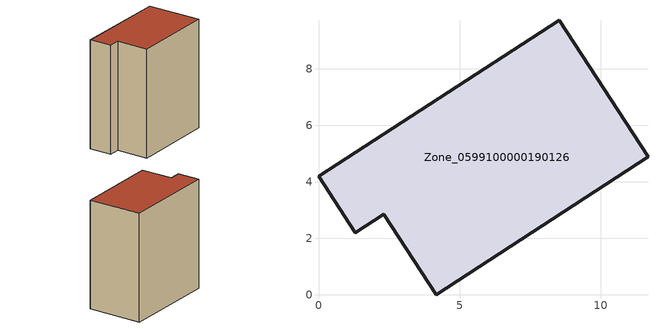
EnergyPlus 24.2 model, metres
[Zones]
Zone_0599100000190126
 floor ground (C_G): 2.31,2.86 1.3,2.2 0,4.2 8.52,9.73 11.67,4.89 4.17,0 z0
 wall outside (C_F): 8.52,9.73 0,4.2 1.3,2.2 2.31,2.86 4.17,0 11.67,4.89 8.52,9.73 z0:11.47
 roof outside (C_R): 4.17,0 11.67,4.89 8.52,9.73 0,4.2 1.3,2.2 2.31,2.86 z11.47
[BUILDING]
Pand.0599100000190126: North Axis=0; Terrain=City; Loads Convergence Tolerance Value=0.04; Temperature Convergence Tolerance Value=0.4; Solar Distribution=FullExterior; Maximum Number of Warmup Days=25; Minimum Number of Warmup Days=1
[Site:Location]
Rotterdam.The.Hague.AP_ZH_NLD Design_Conditions: Latitude=51.96; Longitude=4.45; Time Zone=1; Elevation=-4.5
[SITE:GROUNDTEMPERATURE:BUILDINGSURFACE]
18, 18, 18, 18, 18, 18, 18, 18, 18, 18, 18, 18
[MATERIAL] Thermal Absorptance=0.9; Solar Absorptance=0.7; Visible Absorptance=0.7
Name | Roughness | Thickness | Conductivity | Density | Specific Heat
G.TI.1946 | MediumSmooth | 0.15 | 1 | 540 | 1210
F.TI.1946 | Rough | 0.3 | 0.857143 | 1920 | 840
R.TI.1946 | MediumRough | 0.2 | 0.1 | 1500 | 1000
[CONSTRUCTION]
C_G: G.TI.1946
C_F: F.TI.1946
C_R: R.TI.1946
[ZONE]
Zone_0599100000190126: Type=1; Multiplier=1; Ceiling Height=Autocalculate; Volume=Autocalculate; Floor Area=autocalculate; Part of Total Floor Area=Yes
[ZONEINFILTRATION:DESIGNFLOWRATE]
Infil_Zone_0599100000190126: Zone or ZoneList or Space or SpaceList=Zone_0599100000190126; Schedule=AlwaysOn; Design Flow Rate Calculation Method=Flow/Area; Flow Rate per Floor Area=0.003; Constant Term Coefficient=1; Temperature Term Coefficient=0; Velocity Term Coefficient=0; Velocity Squared Term Coefficient=0
[HVACTEMPLATE:ZONE:IDEALLOADSAIRSYSTEM]
Zone_0599100000190126: Maximum Heating Supply Air Temperature=50; Minimum Cooling Supply Air Temperature=13; Maximum Heating Supply Air Humidity Ratio=0.0156; Minimum Cooling Supply Air Humidity Ratio=0.0077; Heating Limit=NoLimit; Cooling Limit=NoLimit; Dehumidification Control Type=ConstantSensibleHeatRatio; Cooling Sensible Heat Ratio=0.7; Dehumidification Setpoint=60; Humidification Control Type=None; Humidification Setpoint=30; Outdoor Air Method=None; Outdoor Air Flow Rate per Person=0.00944; Outdoor Air Flow Rate per Zone Floor Area=0; Outdoor Air Flow Rate per Zone=0; Demand Controlled Ventilation Type=None; Outdoor Air Economizer Type=NoEconomizer; Heat Recovery Type=None; Sensible Heat Recovery Effectiveness=0.7; Latent Heat Recovery Effectiveness=0.65
[ZONECONTROL:THERMOSTAT]
ThermostatControl_Zone_0599100000190126: Zone or ZoneList=Zone_0599100000190126; Control Type Schedule=DualSetpointControlType; Control 1=Thermostat_Zone_0599100000190126; Temperature Difference Between Cutout And Setpoint=0
[THERMOSTATSETPOINT:DUALSETPOINT]
Thermostat_Zone_0599100000190126: Heating Setpoint Temperature Schedule=HeatingSetpoint_Zone_0599100000190126; Cooling Setpoint Temperature Schedule=CoolingSetpoint_Zone_0599100000190126
[SCHEDULE:COMPACT]
HeatingSetpoint_Zone_0599100000190126: Through: 12/31, For: AllDays, Until: 24:00, 21
CoolingSetpoint_Zone_0599100000190126: Through: 12/31, For: AllDays, Until: 24:00, 24
DualSetpointControlType: Through: 12/31, For: AllDays, Until: 24:00, 4
AlwaysOn: Through: 12/31, For: AllDays, Until: 24:00, 1
